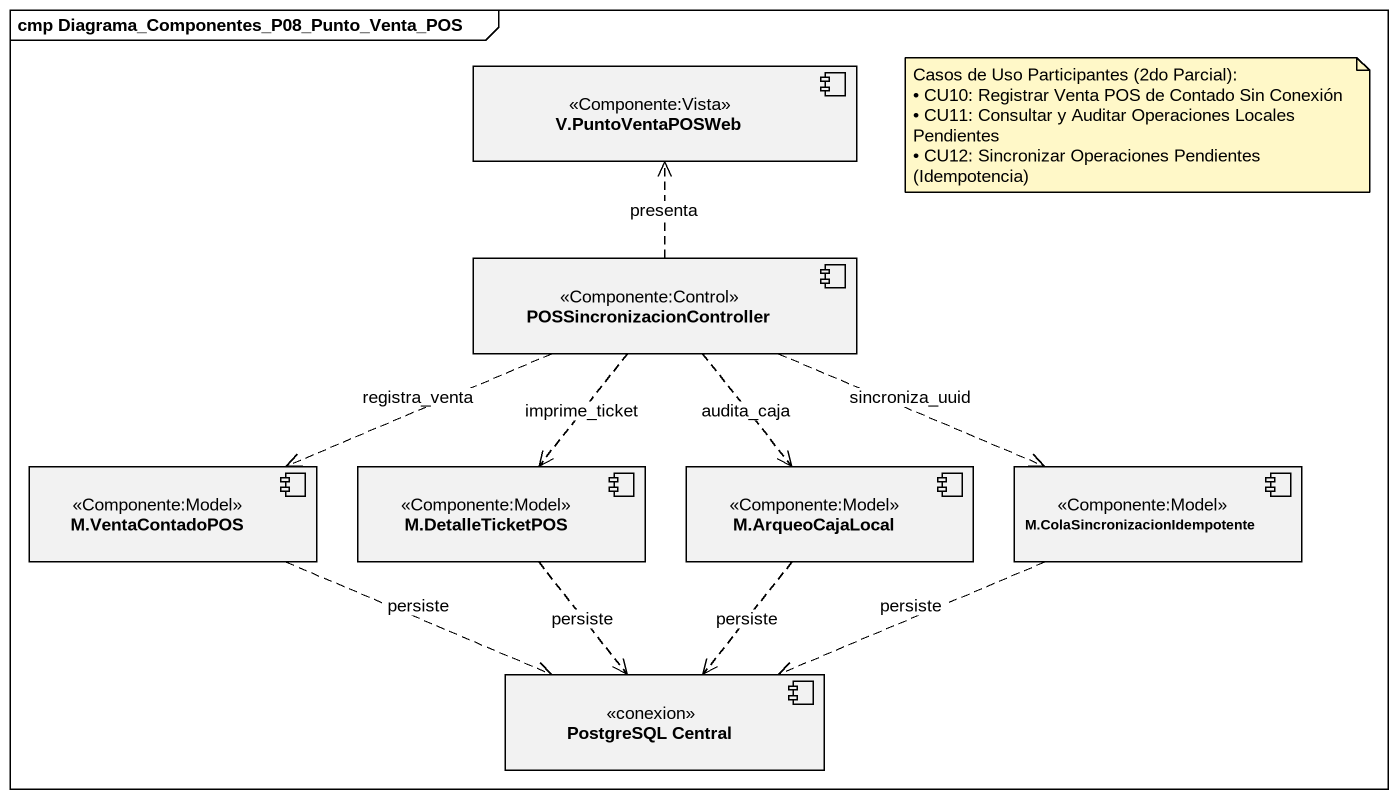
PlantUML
@startuml
mainframe cmp Diagrama_Componentes_P08_Punto_Venta_POS
component "V.PuntoVentaPOSWeb" as V_PuntoVentaPOSWeb <<Componente:Vista>>
component POSSincronizacionController <<Componente:Control>>
component "M.VentaContadoPOS" as M_VentaContadoPOS <<Componente:Model>>
component "M.DetalleTicketPOS" as M_DetalleTicketPOS <<Componente:Model>>
component "M.ArqueoCajaLocal" as M_ArqueoCajaLocal <<Componente:Model>>
component "M.ColaSincronizacionIdempotente" as M_ColaSincronizacionIdempote <<Componente:Model>>
component "PostgreSQL Central" as PostgreSQL_Central <<conexion>>
POSSincronizacionController .up.> V_PuntoVentaPOSWeb : presenta
POSSincronizacionController .left.> M_VentaContadoPOS : registra_venta
POSSincronizacionController ..> M_DetalleTicketPOS : imprime_ticket
POSSincronizacionController ..> M_ArqueoCajaLocal : audita_caja
POSSincronizacionController .right.> M_ColaSincronizacionIdempote : sincroniza_uuid
M_VentaContadoPOS .right.> PostgreSQL_Central : persiste
M_DetalleTicketPOS ..> PostgreSQL_Central : persiste
M_ArqueoCajaLocal ..> PostgreSQL_Central : persiste
M_ColaSincronizacionIdempote .left.> PostgreSQL_Central : persiste
note as N1
  Casos de Uso Participantes (2do Parcial):
  • CU10: Registrar Venta POS de Contado Sin Conexión
  • CU11: Consultar y Auditar Operaciones Locales Pendientes
  • CU12: Sincronizar Operaciones Pendientes (Idempotencia)
end note
@enduml
